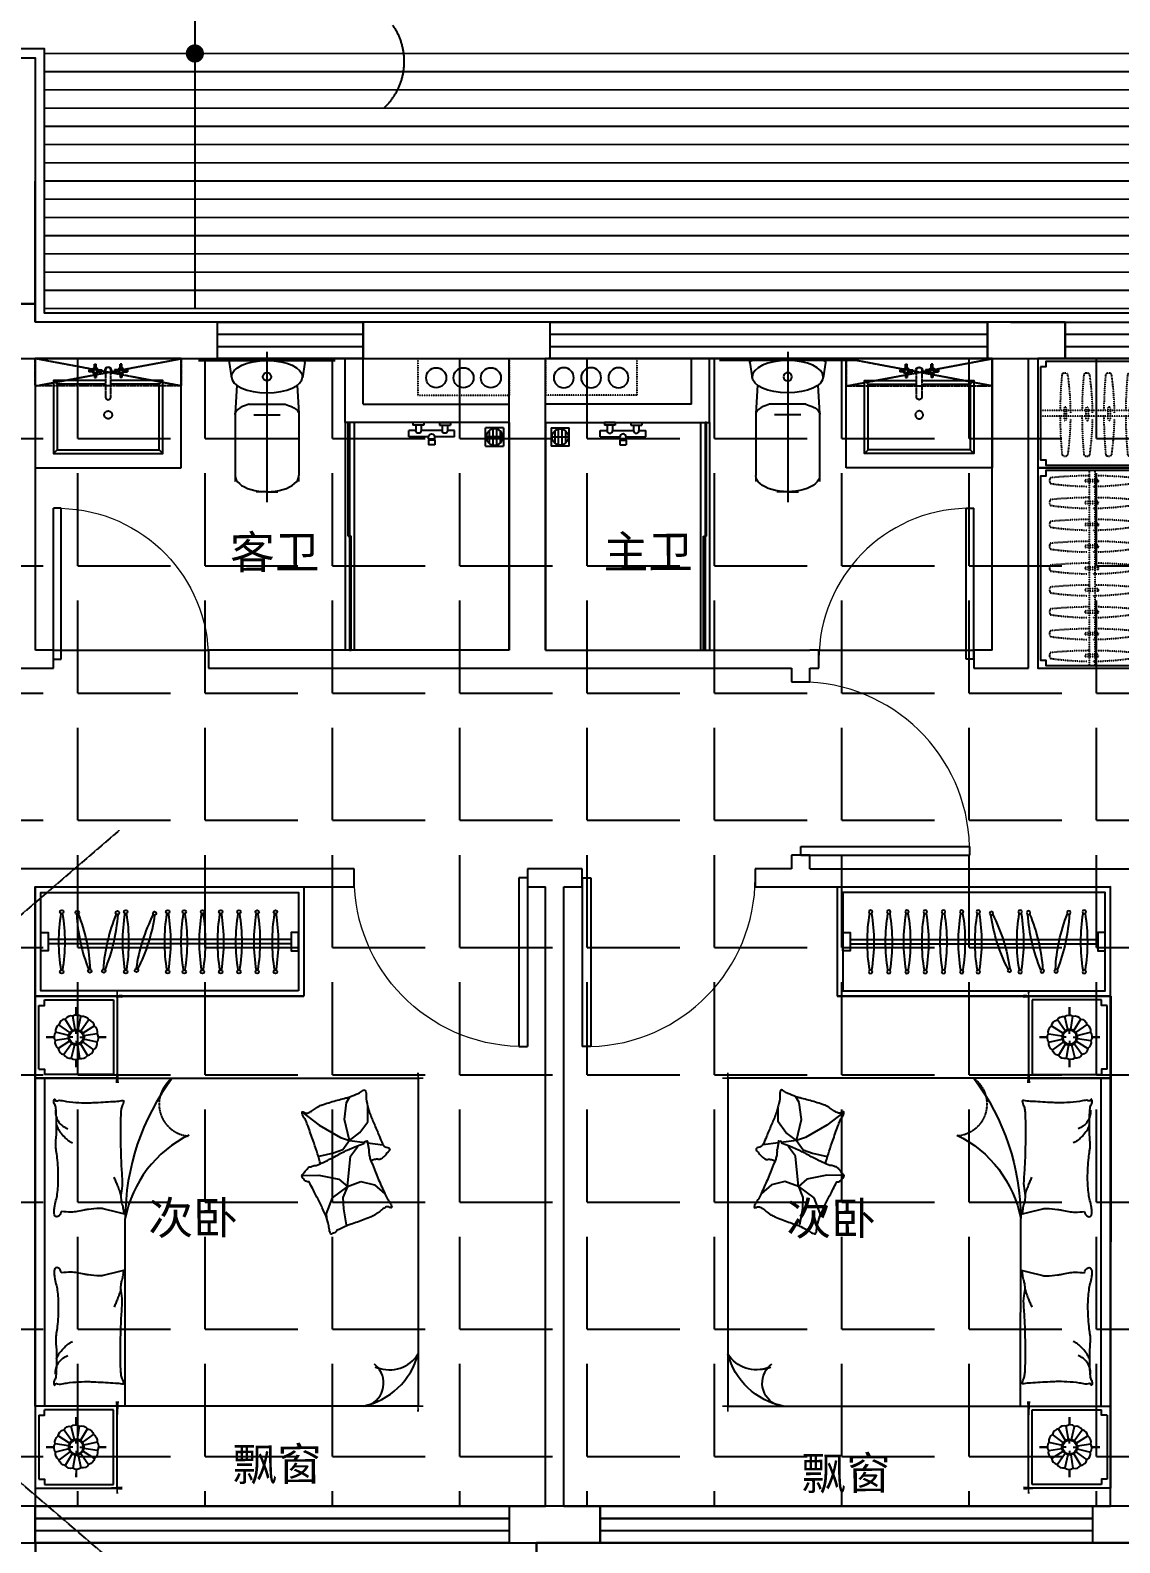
# Model space of a CAD drawing. Extents: x -284868 to 304789, y -137694 to 137894.
# Drawn here: x 3217 to 9194, y -114318 to -106016 of the extents above; entities that cross this region are included whole.
import ezdxf
from ezdxf.enums import TextEntityAlignment as Align

# ---------------------------------------------------------------- set-up
doc = ezdxf.new("R2010")
doc.units = 0
for name, pattern in [('AX-COMP-140B（200）$0$1#comfort_plan$0$DASH', [0.35, 0.25, -0.1]), ('AX-COMP-140B（200）$0$DASH', [0.35, 0.25, -0.1]), ('AX-COMP140B-Fur$0$AX-COMP140B-Fur$0$CONTINOUS', [0]), ('AX-COMP140B-Fur$0$AX-COMP140B-Fur$0$XU-140-SF-N1$0$DASH', [0.35, 0.25, -0.1]), ('DASH', [0.35, 0.25, -0.1]), ('DASHDOT', [1, 0.5, -0.25, 0, -0.25]), ('DASHED', [0.75, 0.5, -0.25])]:
    doc.linetypes.add(name, pattern=pattern)
doc.layers.get('0').update_dxf_attribs({"linetype": 'CONTINUOUS'})
for name, color, linetype in [('0-墙', 4, 'CONTINUOUS'), ('0-底图', 251, 'CONTINUOUS'), ('0-窗', 11, 'CONTINUOUS'), ('0-非设计区域', 251, 'CONTINUOUS'), ('C-天花灯具', 3, 'CONTINUOUS'), ('P-完成面', 42, 'CONTINUOUS'), ('P-平面栏杆', 3, 'CONTINUOUS'), ('WIRE-照明', 130, 'CONTINUOUS')]:
    doc.layers.add(name, color=color, linetype=linetype)
doc.styles.add('_TCH_DYN', font='')
doc.styles.get('_TCH_DYN').set_extended_font_data('SimSun')

# ---------------------------------------------------------------- blocks, each defined once
blk = doc.blocks.new('200adfdfnnn')
at = {"linetype": 'DASH', "extrusion": (-0.001158, -1.56942e-09, 0.999999)}
for p, q in [((463282, -537377), (466227, -534843)), ((461013, -535582), (461286, -535582)), ((461046, -536111), (461046, -535549)), ((463926, -535582), (464826, -535582)), ((464793, -535549), (464793, -539235)), ((461992, -536987), (461992, -536078)), ((461992, -538674), (461992, -537031)), ((463282, -537377), (466227, -539903)), ((461046, -539235), (461046, -538641)), ((461286, -539202), (461013, -539202)), ((462377, -539202), (461708, -539202)), ((464826, -539202), (464137, -539202))]:
    blk.add_line(p, q, dxfattribs=at)
at = {"extrusion": (-0.001158, -1.56942e-09, 0.999999)}
for p, q in [((463237, -535618), (462980, -535362)), ((463004, -535338), (463260, -535595)), ((463260, -535595), (463004, -535338)), ((463004, -535338), (463260, -535595)), ((463022, -535404), (463022, -535404)), ((461497, -535539), (461497, -535976)), ((463247, -535582), (463456, -535582)), ((463260, -535595), (463260, -535595)), ((463260, -535595), (463263, -535599)), ((463263, -535614), (463260, -535618)), ((463263, -535599), (463265, -535604)), ((463265, -535609), (463263, -535614)), ((463265, -535604), (463265, -535609)), ((463195, -535677), (463157, -535723)), ((463209, -535662), (463195, -535677)), ((463195, -535677), (463195, -535677)), ((463225, -535647), (463209, -535662)), ((463241, -535633), (463225, -535647)), ((463258, -535620), (463241, -535633)), ((463260, -535618), (463258, -535620)), ((463258, -535620), (463258, -535620)), ((461722, -535758), (461272, -535758)), ((462543, -535799), (462799, -536056)), ((463078, -535813), (463037, -535856)), ((463118, -535768), (463078, -535813)), ((463157, -535723), (463118, -535768)), ((462776, -536079), (462519, -535823)), ((462519, -535823), (462776, -536079)), ((462776, -536079), (462519, -535823)), ((462993, -535897), (462949, -535937)), ((463037, -535856), (462993, -535897)), ((463037, -535856), (463037, -535856)), ((462843, -536028), (462828, -536043)), ((462858, -536014), (462843, -536028)), ((462904, -535976), (462858, -536014)), ((462858, -536014), (462858, -536014)), ((462949, -535937), (462904, -535976)), ((462025, -536111), (460969, -536111)), ((461002, -536078), (461002, -538674)), ((461772, -536309), (461772, -536111)), ((462777, -536081), (462776, -536079)), ((462782, -536083), (462777, -536081)), ((462787, -536084), (462782, -536083)), ((462792, -536083), (462787, -536084)), ((462797, -536081), (462792, -536083)), ((462801, -536077), (462797, -536081)), ((462802, -536076), (462801, -536077)), ((462801, -536077), (462801, -536077)), ((462815, -536059), (462802, -536076)), ((462828, -536043), (462815, -536059)), ((461275, -536276), (461167, -536276)), ((461167, -536276), (461167, -536392)), ((461222, -536318), (461222, -536298)), ((461522, -536276), (461805, -536276)), ((461167, -536688), (461167, -536483)), ((461222, -536614), (461222, -536539)), ((461167, -538269), (461167, -536780)), ((461222, -536987), (461222, -536835)), ((461189, -537009), (461200, -537009)), ((461200, -537009), (461189, -537009)), ((461189, -537009), (461200, -537009)), ((461200, -537009), (461189, -537009)), ((461222, -536987), (461222, -537031)), ((461222, -538214), (461222, -537031)), ((461992, -536987), (461992, -537031)), ((461189, -537743), (461200, -537743)), ((461200, -537743), (461189, -537743)), ((461189, -537743), (461200, -537743)), ((461200, -537743), (461189, -537743)), ((461222, -537721), (461222, -537765)), ((461992, -537721), (461992, -537765)), ((461167, -538476), (461167, -538360)), ((461275, -538476), (461167, -538476)), ((461222, -538454), (461222, -538434)), ((461805, -538476), (461522, -538476)), ((461772, -538641), (461772, -538443)), ((460969, -538641), (462025, -538641)), ((461497, -539245), (461497, -538808)), ((462380, -539404), (462380, -538876)), ((462382, -539410), (462382, -538870)), ((462384, -539415), (462384, -538865)), ((462388, -539420), (462388, -538860)), ((462394, -539428), (462394, -538852)), ((462437, -539443), (462437, -538838)), ((462443, -539443), (462443, -538838)), ((462447, -539443), (462447, -538838)), ((462449, -539443), (462449, -538838)), ((462451, -539443), (462451, -538838)), ((462454, -539443), (462454, -538838)), ((464060, -539443), (464060, -538838)), ((464063, -539443), (464063, -538838)), ((464065, -539443), (464065, -538838)), ((464067, -539443), (464067, -538838)), ((464071, -539443), (464071, -538838)), ((464077, -539443), (464077, -538838)), ((464120, -539428), (464120, -538852)), ((464126, -539420), (464126, -538860)), ((464130, -539415), (464130, -538865)), ((464132, -539410), (464132, -538870)), ((464134, -539404), (464134, -538876)), ((461722, -539026), (461272, -539026))]:
    blk.add_line(p, q, dxfattribs=at)
at = {"linetype": 'DASH', "extrusion": (-0.001158, -1.56942e-09, 0.999999), "elevation": -1768}
blk.add_lwpolyline([(461712, -535582), (462437, -535582)], dxfattribs=at)
at = {"extrusion": (-0.001158, -1.56942e-09, 0.999999), "elevation": -1768}
blk.add_lwpolyline([(463251, -535582), (463427, -535582)], dxfattribs=at)
for points in [[(461390, -536146, 0.14773), (461296, -536307, 0.213343), (461157, -536449, 0.178662)], [(461529, -536304, 0.356772), (461390, -536146, 0.249542), (461276, -536289, -9.61688)], [(461288, -536285, 0.306663), (461157, -536449, 0.30633), (461277, -536556, -0.872847)], [(461526, -536276, -0.165541), (461598, -536310, -0.200231), (461510, -536528, -0.200231)], [(461390, -536442, 0.14773), (461296, -536603, 0.213343), (461157, -536745, 0.178662)], [(461529, -536600, 0.356772), (461390, -536442, 0.249542), (461276, -536585, -9.61688)], [(461226, -536614), (461226, -536539, 0.414214)], [(461261, -536592, -0.071865), (461240, -536546)], [(461288, -536581, 0.306663), (461157, -536745, 0.30633), (461277, -536852, -0.872847)], [(461526, -536572, -0.165541), (461598, -536606, -0.425989), (461283, -536915, -0.121523), (461240, -536842, 7.115464)], [(461226, -536954, 0.414214), (461281, -537009)], [(461226, -537064, -0.414214), (461281, -537009), (461974, -537009, -0.414214)], [(461226, -537064, -0.414214), (461281, -537009)], [(461226, -537688, 0.414214), (461281, -537743)], [(461226, -537798, -0.414214), (461281, -537743), (461974, -537743, -0.414214)], [(461226, -537798, -0.414214), (461281, -537743)], [(461288, -538468, -0.306663), (461157, -538304, -0.30633), (461277, -538196, 0.872847)], [(461526, -538476, 0.165541), (461598, -538442, 0.425989), (461283, -538133, 0.121523), (461240, -538207, -7.115464)], [(461390, -538606, -0.14773), (461296, -538445, -0.213343), (461157, -538304, -0.178662)], [(461529, -538448, -0.356772), (461390, -538606, -0.249542), (461276, -538463, 9.61688)]]:
    blk.add_lwpolyline(points, format="xyb", dxfattribs=at)
for points in [[(462601, -538036), (462601, -536716), (463921, -536716), (463921, -538036)], [(463179, -537623), (463179, -537129), (463447, -537129), (463447, -537623)], [(463179, -537623), (463179, -537129), (463447, -537129), (463447, -537623)], [(463212, -537590), (463212, -537162), (463414, -537162), (463414, -537590)], [(463212, -537590), (463212, -537162), (463414, -537162), (463414, -537590)]]:
    blk.add_lwpolyline(points, close=True, dxfattribs=at)
at = {"linetype": 'DASH', "extrusion": (-0.001158, -1.56942e-09, 0.999999), "elevation": -1768}
blk.add_lwpolyline([(462623, -538014), (462623, -536738), (463899, -536738), (463899, -538014)], close=True, dxfattribs=at)
at = {"extrusion": (-0.001158, -1.56942e-09, 0.999999), "elevation": -1768}
blk.add_lwpolyline([(464086, -539443), (462436, -539443, -0.414214), (462381, -539388), (462381, -538893, -0.414214), (462436, -538838), (464086, -538838, -0.414214), (464141, -538893), (464141, -539388, -0.414214)], format="xyb", close=True, dxfattribs=at)
for centre, radius in [((463691, -535641), 242), ((461497, -535758), 275), ((463691, -535641), 220), ((461497, -539026), 275)]:
    blk.add_circle(centre, radius)
for centre, start, end in [((461189, -536298), 90.0001, 180.0001), ((461200, -536298), 0.0001, 90.0001), ((461189, -536987), 180.0001, 270.0001), ((461189, -536987), 180.0001, 270.0001), ((461189, -537031), 90.0001, 180.0001), ((461189, -537031), 90.0001, 180.0001), ((461200, -536987), 270.0001, 0.0001), ((461200, -536987), 270.0001, 0.0001), ((461200, -537031), 0.0001, 90.0001), ((461200, -537031), 0.0001, 90.0001), ((461970, -536987), 270.0001, 0.0001), ((461970, -536987), 270.0001, 0.0001), ((461970, -537031), 0.0001, 90.0001), ((461970, -537031), 0.0001, 90.0001), ((461189, -537721), 180.0001, 270.0001), ((461189, -537721), 180.0001, 270.0001), ((461189, -537765), 90.0001, 180.0001), ((461189, -537765), 90.0001, 180.0001), ((461200, -537721), 270.0001, 0.0001), ((461200, -537721), 270.0001, 0.0001), ((461200, -537765), 0.0001, 90.0001), ((461200, -537765), 0.0001, 90.0001), ((461970, -537721), 270.0001, 0.0001), ((461970, -537721), 270.0001, 0.0001), ((461970, -537765), 0.0001, 90.0001), ((461970, -537765), 0.0001, 90.0001), ((461189, -538454), 180.0001, 270.0001), ((461200, -538454), 270.0001, 0.0001)]:
    blk.add_arc(centre, 22, start, end)
at = {"extrusion": (0, 0, -1)}
for centre, major_axis, ratio, start_param, end_param in [((462776, -535595), (228, -256), 1, 1.572273, 4.595346), ((462776, -535595), (209, -229), 1, 1.592719, 4.602676), ((463248, -535606), (11.7, 11.7), 1, -0.000001, 3.141592), ((463248, -535606), (11.7, 11.7), 1, -0.000001, 1.729399), ((461275, -534135), (1653, -1825), 1, -0.158275, -0.061435), ((461275, -534135), (1650, -1828), 1, -0.159595, -0.062755), ((463491, -535941), (280, 280), 1, 4.654545, 4.870992), ((463491, -535941), (280, 280), 1, 4.654545, 4.86604), ((461316, -534094), (1663, -1816), 1, -0.03215, 0.064691), ((461316, -534094), (1659, -1820), 1, -0.034305, 0.062535), ((463122, -536310), (280, 280), 1, 4.558736, 4.770231), ((463122, -536310), (280, 280), 1, 4.558736, 4.770231), ((462787, -536068), (11.7, 11.7), 1, -0.000001, 3.141592), ((462787, -536068), (11.7, 11.7), 1, 1.412192, 3.141592), ((461497, -539026), (0, -169), 0.999999, 3.142342, 9.425527), ((461497, -539026), (0.1, -90.2), 0.999999, 3.142672495018807, 9.425857802198392)]:
    blk.add_ellipse(centre, major_axis=major_axis, ratio=ratio, start_param=start_param, end_param=end_param, dxfattribs=at)
for major_axis, start_param, end_param in [((0, 169), 1.56910732009344, 7.852292627273027), ((0, 90.2), 1.569437306305015, 7.852622613484601)]:
    blk.add_ellipse((461497, -535758), major_axis=major_axis, ratio=0.999999, start_param=start_param, end_param=end_param)
blk = doc.blocks.new('20000110023AX-COMP-140B（200）$0$111110111022110811071652CDX卫生间立管047060')
at = {"linetype": 'AX-COMP-140B（200）$0$1#comfort_plan$0$DASH', "ltscale": 0.2}
for p, q in [((-250, 105), (250, 105)), ((-250, 105), (-250, -95)), ((250, 105), (250, -95)), ((-250, -95), (250, -95))]:
    blk.add_line(p, q, dxfattribs=at)
for centre in [(-150, 0), (0, 0), (150, 0)]:
    blk.add_circle(centre, 55)
blk = doc.blocks.new('*U399')
for p, q in [((600, 80), (600, 330)), ((700, -20), (700, 330)), ((600, 80), (-200, 80)), ((-200, -20), (700, -20))]:
    blk.add_line(p, q)
at = {"extrusion": (0, 0, -1), "zscale": -1}
blk.add_blockref('20000110023AX-COMP-140B（200）$0$111110111022110811071652CDX卫生间立管047060', (-50, 225), dxfattribs=at)
blk = doc.blocks.new('20000110023AX-COMP140B-Fur$0$AX-COMP140B-Fur$0$111110111022110811071652A$C643C1FD2053066')
for points in [[(28, 342.7, -0.263368), (0.1, 361.5, -0.494818), (9.2, 380.2, -0.049225), (26.9, 382, -0.036831), (50.5, 380.2, -0.031893), (88.5, 372.1, 0.035782), (122.4, 365.1, 0.032941), (212.1, 359.2, 0.026564), (323.3, 365.1, 0.017905), (360.8, 370.4, -0.033397), (381, 372.7, -0.03204), (418.1, 372, 0.018442), (482.4, 368.9, 0.010837), (547.2, 369.7, 0.014624), (595.1, 372.7, 0.111249), (617.7, 380, -0.153708), (634.6, 384, -0.076444), (642, 382.2, -0.215512), (643.9, 380.2, -0.585858), (641.3, 377.2, 0.363489), (636.4, 374.6, 0.191716), (636.4, 363, -0.129675), (638.3, 346.4, -0.01735), (635.3, 329.6, 0.019326), (632.7, 314.5, 0.018818), (626.1, 246.1, 0.021828), (625.2, 186.9, 0.006204), (626.5, 153.1, 0.001963), (632.7, 46.2, 0.028341), (636.9, 10, -0.117014), (636.4, 1.1, -0.36606), (635, 0.2, -0.03973), (621.4, 3, -0.048309), (607.7, 8.5, 0.062981), (597, 12.4, 0.04058), (573.6, 15.8, 0.014345), (506.9, 18, 0.005484), (381.4, 17.3, 0.007153), (285.3, 14.3, 0.008762), (242.7, 11.6, -0.008153), (197, 8.6, -0.06251), (139.9, 13, 0.078669), (94.3, 15.1, 0.047825), (71.9, 10.4, -0.034494), (41.1, 3, -0.023571), (15.8, 0, -0.510228), (14.9, 1.1), (22.4, 31.2), (43, 113.7, 0.073041), (45, 133.3, 0.023305), (39.3, 194.4, 0.018299), (35.2, 217.3, -0.01097), (27.9, 255.3, -0.042281), (24.9, 289.6, -0.027201), (27.9, 343)], [(501.9, 368.9, 0.027842), (478.1, 358.3, 0.048685), (465.5, 350.2, 0.023666), (437.6, 325.8, 0.031223), (418.6, 305.1, 0.046801), (413.5, 297.5, 0.023191), (405.5, 280.7)], [(583.8, 374.6, 0.088153), (549.3, 371, 0.088153), (518.1, 355.8, 0.077547), (496.5, 334.2, 0.077547), (482.4, 307)], [(118.4, 15.8, 0.009729), (145.7, 24.8, 0.009729), (172.6, 34.9, 0.007971), (194.3, 44, 0.007971), (215.8, 53.7)]]:
    blk.add_lwpolyline(points, format="xyb")
blk = doc.blocks.new('20000110023AX-COMP140B-Fur$0$AX-COMP140B-Fur$0$111110111022110811071652A$C5A527934052065')
for p, q in [((122.8, 492.3), (194, 398.8)), ((469.1, 493.2), (467.3, 399.6)), ((194, 398.8), (261.6, 281.4)), ((347, 320.5), (364.8, 400.5)), ((467.3, 399.6), (490.5, 289.8)), ((592.7, 326.9), (677.8, 361)), ((677.8, 361), (699.5, 357.9)), ((162, 260.1), (69.5, 247.7)), ((277.7, 231.7), (162, 260.1)), ((261.6, 281.4), (277.7, 231.7)), ((277.7, 231.7), (329.2, 269)), ((329.2, 269), (347, 320.5)), ((490.5, 289.8), (530.8, 243.4)), ((530.8, 243.4), (592.7, 326.9)), ((530.8, 243.4), (591.1, 268.1)), ((591.1, 268.1), (653.1, 265)), ((653.1, 265), (741.3, 249.6)), ((741.3, 249.6), (744.3, 243.8)), ((69.5, 247.7), (37.1, 229.6)), ((233.2, 174.8), (174.5, 132.1)), ((277.7, 231.7), (233.2, 174.8)), ((277.7, 231.7), (288.3, 147)), ((318.7, 193.9), (307.8, 186.1)), ((363.6, 226.4), (318.7, 193.9)), ((530.8, 243.4), (363.6, 226.4)), ((530.8, 243.4), (502.9, 169.1)), ((502.9, 169.1), (521.5, 94.8)), ((174.5, 132.1), (90.9, 132.1)), ((289.9, 133.7), (300.6, 48.6)), ((521.5, 94.8), (569.7, 38.5))]:
    blk.add_line(p, q)
blk.add_lwpolyline([(405, 391.5, -0.025626), (394.6, 394, -0.0108), (278.2, 431.5, -0.00456), (199.4, 459.6, -0.01125), (167.9, 471.9, -0.069394), (150.9, 482, 0.079756), (136, 490.4, 0.106399), (122.8, 492.3, 0.328642), (119.2, 489.3, 0.299547), (121.3, 483.4, -0.189917), (126.3, 475.5, -0.033518), (127.3, 466.2, -0.075627), (126.9, 462.1, -0.053489), (124.2, 455.1, -0.017838), (113.3, 435.3, -0.038394), (97.8, 413.4, 0.059529), (88.5, 398.9, 0.035943), (79, 375.3, 0.011245), (55.9, 297.6, 0.006203), (46.6, 262, -0.010783), (41.1, 241.6, -0.019485), (37.1, 229.6, -0.005062), (19.4, 184.4, -0.101392), (4.4, 161.7, 0.223768), (0, 149.6, 0.25558), (2.8, 145.5, 0.081563), (16.9, 140.9, 0.071805), (32.3, 140.8, -0.069985), (48.1, 140.7, -0.03546), (101.7, 129, -0.029432), (163.8, 106.8, -0.001554), (193.8, 93.8, 0.00152), (224.5, 80.6, 0.004735), (256.2, 67.5, -0.00382), (295.6, 51.2, -0.296001), (315.3, 22.1, 0.649774), (334.6, 14, 0.02319), (338.7, 18.2, -0.0288), (342, 21.5, -0.005727), (347.9, 26.7, 0.004358), (355.7, 33.5, 0.027528), (371, 48.7, 0.046214), (378.7, 59, 0.194121), (381.2, 74, -0.133719), (382.3, 95.6, -0.005779), (389, 115.4, -0.008882)], format="xyb")
blk.add_lwpolyline([(770.3, 299.1, 0.101392), (787, 320.6, -0.223768), (792.3, 332.3, -0.25558), (789.8, 336.7, -0.081563), (776.1, 342.3, -0.071805), (760.8, 343.6, 0.069985), (745, 344.9, 0.03546), (692.5, 360.6, 0.029432), (632.3, 387.6, 0.001554), (603.3, 402.8, -0.00152), (573.8, 418.3, -0.004735), (543.1, 433.8, 0.00382), (505.1, 453.1, 0.296001), (487.7, 483.6, 0.265444), (469.1, 493.2, -0.02319), (464.7, 489.3, 0.0288), (461.2, 486.3, 0.005727), (454.9, 481.5, -0.004358), (446.6, 475.3, -0.027528), (430.1, 461.4, -0.046214), (421.7, 451.7, -0.194121), (418, 436.9, 0.133719), (415.3, 415.4, 0.011505), (398.6, 377.3, 0.008882), (374.9, 328.9, 0.012426), (341.4, 267.4, -0.033612), (330, 244.1), (309.3, 193.4), (293.3, 154.3, 0.224341), (280.3, 142.3, -0.722772), (280.1, 134.4, -0.103513), (283.5, 133.9, 0.053465), (290, 133.7, 0.030109), (310.7, 129.5, -0.031436), (330.6, 125.5, -0.05324), (344.2, 125.2, 0.05518), (357.4, 124.8, 0.056271), (380.1, 118.8, 0.0108), (493.3, 72.6, 0.00456), (569.7, 38.5, 0.01125), (600.2, 23.8, 0.069394), (616.3, 12.5, -0.079756), (630.6, 2.9, -0.106399), (643.6, 0, -0.328642), (647.5, 2.8, -0.299547), (645.8, 8.8, 0.189917), (641.5, 17.1, 0.033518), (641.1, 26.4, 0.075627), (641.8, 30.4, 0.053489), (645, 37.3, 0.017838), (657.4, 56.2, 0.038394), (674.5, 76.8, -0.059529), (685, 90.5, -0.035943), (696.3, 113.3, -0.011245), (725.3, 189, -0.006203), (737.2, 223.8, 0.010783), (744.3, 243.8, 0.019485), (749.2, 255.4, 0.005062)], format="xyb", close=True)
blk = doc.blocks.new('20000110023AX-COMP140B-Fur$0$AX-COMP140B-Fur$0$111110111022110811071652cdx床头灯2.0055068')
for p, q in [((-22.4, 36.6), (-61.2, 100)), ((-6.7, 42.3), (-18.3, 115.8)), ((0, 122), (0, 164.8)), ((10, 41.7), (27.5, 114)), ((25.2, 34.7), (69, 94.8)), ((-122, 0), (-164.8, 0)), ((-41.7, 10), (-114, 27.5)), ((-34.7, 25.2), (-94.8, 69)), ((-19.5, 0), (-38.2, 0)), ((0, 19.5), (0, 38.2)), ((19.5, 0), (38.2, 0)), ((36.6, 22.4), (100, 61.2)), ((42.3, 6.7), (115.8, 18.3)), ((122, 0), (164.8, 0)), ((-42.3, -6.7), (-115.8, -18.3)), ((-36.6, -22.4), (-100, -61.2)), ((-25.2, -34.7), (-69, -94.8)), ((-27.3, -114.1), (-10, -41.7)), ((0, -19.5), (0, -38.2)), ((18.7, -113.9), (7, -42.3)), ((62.6, -99.2), (22.9, -36.2)), ((34.7, -25.2), (96, -67.3)), ((41.7, -10), (114.4, -25.8)), ((0, -122), (0, -164.8))]:
    blk.add_line(p, q)
for points in [[(0, 164.8), (0, 122)], [(-164.8, 0), (-122, 0)], [(164.8, 0), (122.1, -1.7)], [(0, -164.8), (0, -122)]]:
    blk.add_lwpolyline(points)
for radius in [42.9, 38.2]:
    blk.add_circle((0, 0), radius)
for centre, start, end in [((-55.7, 60.3), 97.98094, 167.5445), ((-28.3, 77.1), 75.48094, 145.0445), ((3.3, 82), 52.98094, 122.5445), ((34.5, 74.5), 30.48094, 100.0445), ((60.3, 55.7), 7.98094, 77.5445), ((-82, 3.3), 142.98094, 212.5445), ((-74.5, 34.5), 120.48094, 190.0445), ((77.1, 28.3), 345.48094, 55.0445), ((82, -3.3), 322.98094, 32.5445), ((-77.1, -28.3), 165.48094, 235.0445), ((-60.3, -55.7), 187.98094, 257.5445), ((55.7, -60.3), 277.98094, 347.5445), ((74.5, -34.5), 300.48094, 10.0445), ((-34.5, -74.5), 210.48094, 280.0445), ((-3.3, -82), 232.98094, 302.5445), ((28.3, -77.1), 255.48094, 325.0445)]:
    blk.add_arc(centre, 40.1, start, end)
blk = doc.blocks.new('*U400')
for p, q in [((-900, 0), (-1350, 0)), ((-1350, 0), (-1350, -450)), ((1350, 0), (-1350, 0)), ((-900, 0), (900, 0)), ((-900, -2100), (-900, 0)), ((-900, -450), (-900, 0)), ((-1330, -50), (-1330, -430)), ((-920, -430), (-920, -50)), ((-900, -52.4), (900, -52.4)), ((900, 0), (900, -2100)), ((900, -450), (900, 0)), ((900, 0), (1350, 0)), ((920, -430), (920, -50)), ((1330, -50), (1330, -430)), ((1350, 0), (1350, -450)), ((-1350, -450), (-900, -450)), ((-1330, -430), (-920, -430)), ((1350, -450), (900, -450)), ((1330, -430), (920, -430)), ((900, -2100), (-900, -2100))]:
    blk.add_line(p, q)
at = {"linetype": 'AX-COMP140B-Fur$0$AX-COMP140B-Fur$0$CONTINOUS', "ltscale": 2.5}
blk.add_line((-900, -494.1), (129.6, -493.7), dxfattribs=at)
for points in [[(-1300, -20), (-1300, -50), (-1330, -50)], [(-950, -20), (-1300, -20)], [(-950, -20), (-950, -50), (-920, -50)], [(950, -20), (950, -50), (920, -50)], [(950, -20), (1300, -20)], [(1300, -20), (1300, -50), (1330, -50)]]:
    blk.add_lwpolyline(points)
for points in [[(-1350, -332.6, 0, 18, 0), (-1350, -478.5, 10, 10, 0)], [(1350, -332.6, 0, 18, 0), (1350, -478.5, 10, 10, 0)], [(-900, -349.7, 0, 10, 0), (-900, -477.7, 10, 10, 0)], [(900, -349.7, 0, 10, 0), (900, -477.7, 10, 10, 0)], [(-1380.6, -450, 10, 0, 0), (-1202.9, -450, 10, 10, 0)], [(-873.3, -450, 18, 0, 0), (-1032.5, -450, 10, 10, 0)], [(873.3, -450, 18, 0, 0), (1032.5, -450, 10, 10, 0)], [(1380.6, -450, 10, 0, 0), (1202.9, -450, 10, 10, 0)], [(-668.5, -1859, 10, 0, -0.374242), (-834.4, -1895.4, 10, 10, 2.21586)], [(-686.1, -1863.7, 10, 0, 0.177019), (-693.3, -1995.7, 10, 10, -2.21586)], [(-900, -1958.5, 0, 10, 0), (-900, -2130, 10, 10, 0)], [(900, -2005.4, 0, 10, 0), (900, -2130, 10, 10, 0)], [(-775.4, -2100, 0, 10, 0), (-930, -2100, 10, 10, 0)], [(658.3, -2100, 0, 10, 0), (930, -2100, 10, 10, 0)]]:
    blk.add_lwpolyline(points, format="xyseb")
for centre, radius, start, end in [((128.9, -1775.7), 1282, 53.02297, 89.96514), ((10.6, -1124.5), 642, 25.92108, 79.31539), ((-515.9, -1720.7), 391.6, 191.30173, 255.64344), ((-773.9, -1781.8), 129.7, 193.56133, 311.45499), ((-519.2, -1944.9), 181.3, 157.79381, 238.81667)]:
    blk.add_arc(centre, radius, start, end, dxfattribs=at)
at = {"linetype": 'AX-COMP140B-Fur$0$AX-COMP140B-Fur$0$XU-140-SF-N1$0$DASH', "ltscale": 2.5}
blk.add_arc((757.9, -855.2), 175.9, 36.12132, 174.81159, dxfattribs=at)
at = {"xscale": -1}
for name, p in [('20000110023AX-COMP140B-Fur$0$AX-COMP140B-Fur$0$111110111022110811071652cdx床头灯2.0055068', (-1125, -225)), ('20000110023AX-COMP140B-Fur$0$AX-COMP140B-Fur$0$111110111022110811071652A$C643C1FD2053066', (-140.3, -485.7)), ('20000110023AX-COMP140B-Fur$0$AX-COMP140B-Fur$0$111110111022110811071652A$C5A527934052065', (835.6, -1956.2))]:
    blk.add_blockref(name, p, dxfattribs=at)
for name, p in [('20000110023AX-COMP140B-Fur$0$AX-COMP140B-Fur$0$111110111022110811071652cdx床头灯2.0055068', (1125, -225)), ('20000110023AX-COMP140B-Fur$0$AX-COMP140B-Fur$0$111110111022110811071652A$C643C1FD2053066', (140.3, -485.7))]:
    blk.add_blockref(name, p)
blk = doc.blocks.new('*U373')
for p, q in [((0, 600), (-1500, 600)), ((-1430, 312), (-70, 312)), ((-1430, 288), (-70, 288))]:
    blk.add_line(p, q)
for points in [[(-1500, 600), (0, 600), (0, 0), (-1500, 0)], [(-1470, 570), (-30, 570), (-30, 30), (-1470, 30)], [(-1470, 250), (-1430, 250), (-1430, 350), (-1470, 350)], [(-30, 250), (-70, 250), (-70, 350), (-30, 350)]]:
    blk.add_lwpolyline(points, close=True)
for centre in [(-1317.4, 465.5), (-1217.4, 465.5), (-1117.4, 465.5), (-1017.4, 465.5), (-917.4, 465.5), (-817.4, 465.5), (-726.7, 465.5), (-556, 457.7), (-496.6, 465.5), (-375.5, 461.2), (-299.1, 461.6), (-145.1, 465.5), (-1317.4, 137), (-1217.4, 137), (-1117.4, 137), (-1017.4, 137), (-917.4, 137), (-817.4, 137), (-726.7, 137), (-654.8, 144.5), (-496.6, 137), (-450.7, 141.5), (-229.9, 140.5), (-145.1, 137)]:
    blk.add_circle(centre, 10)
for centre, start, end in [((-385.8, 300.9), 170.53281, 189.42009), ((-2247.9, 301.6), 350.53281, 9.42009), ((-285.8, 300.9), 170.53281, 189.42009), ((-2147.9, 301.6), 350.53281, 9.42009), ((-185.8, 300.9), 170.53281, 189.42009), ((-2047.9, 301.6), 350.53281, 9.42009), ((-85.8, 300.9), 170.53281, 189.42009), ((-1947.9, 301.6), 350.53281, 9.42009), ((14.2, 300.9), 170.53281, 189.42009), ((-1847.9, 301.6), 350.53281, 9.42009), ((114.2, 300.9), 170.53281, 189.42009), ((-1747.9, 301.6), 350.53281, 9.42009), ((204.9, 300.9), 170.53281, 189.42009), ((-1657.3, 301.6), 350.53281, 9.42009), ((282.9, 20.4), 153.02219, 171.90947), ((-1492.8, 581.4), 333.02219, 351.90947), ((435, 300.9), 170.53281, 189.42009), ((-1427.1, 301.6), 350.53281, 9.42009), ((492.9, 88.8), 157.35094, 176.23822), ((-1320, 514.2), 337.35094, 356.23822), ((645.1, 497.5), 182.74629, 201.63358), ((-1175, 104.3), 2.74629, 21.63358), ((785.5, 301.6), 170.57991, 189.46719), ((-1076.7, 300.9), 350.57991, 9.46719)]:
    blk.add_arc(centre, 948.9, start, end)
blk = doc.blocks.new('*U401')
for p, q in [((-350, -920), (-350, 330)), ((-300, 330), (-350, 330)), ((-325, -295), (-325, 330)), ((-325, 330), (-317, 330)), ((-317, 330), (-317, -295)), ((-300, -920), (-300, 330)), ((550, 330), (-300, 330)), ((550, -920), (550, 330)), ((-333, -295), (-333, -920)), ((-333, -295), (-325, -295)), ((-325, -920), (-325, -295)), ((-317, -295), (-325, -295)), ((142.5, -797.5), (107.5, -797.5)), ((107.5, -822.5), (107.5, -797.5)), ((142.5, -822.5), (107.5, -822.5)), ((107.5, -827.5), (107.5, -840)), ((142.5, -827.5), (107.5, -827.5)), ((109.5, -827.5), (109.5, -822.5)), ((140.5, -827.5), (140.5, -822.5)), ((142.5, -822.5), (142.5, -797.5)), ((142.5, -827.5), (142.5, -840)), ((420, -790), (420, -890)), ((420, -790), (520, -790)), ((440, -873.5), (440, -806.5)), ((460, -883.9), (460, -796.1)), ((480, -883.9), (480, -796.1)), ((500, -873.5), (500, -806.5)), ((520, -890), (520, -790)), ((0, -840), (0, -875)), ((107.5, -840), (0, -840)), ((37.5, -875), (0, -875)), ((22.5, -920), (22.5, -905)), ((82.5, -905), (22.5, -905)), ((37.5, -905), (37.5, -875)), ((67.5, -905), (67.5, -875)), ((182.5, -875), (67.5, -875)), ((82.5, -920), (82.5, -905)), ((250, -840), (142.5, -840)), ((167.5, -920), (167.5, -905)), ((167.5, -905), (227.5, -905)), ((182.5, -905), (182.5, -875)), ((250, -875), (212.5, -875)), ((212.5, -905), (212.5, -875)), ((227.5, -920), (227.5, -905)), ((250, -840), (250, -875)), ((520, -890), (420, -890)), ((515, -840), (425, -840)), ((-300, -920), (-350, -920)), ((-333, -920), (-325, -920)), ((550, -920), (-300, -920)), ((82.5, -920), (22.5, -920)), ((167.5, -920), (82.5, -920)), ((167.5, -920), (227.5, -920))]:
    blk.add_line(p, q)
blk.add_circle((470, -840), 45)
for centre, radius, start, end in [((52.5, -875), 15, 0, 180), ((125, -840), 17.5, 180, 0), ((197.5, -875), 15, 0, 180)]:
    blk.add_arc(centre, radius, start, end)
blk = doc.blocks.new('*U376')
for p, q in [((0, 600), (-1474.2, 600)), ((-1404.2, 312), (-70, 312)), ((-1404.2, 288), (-70, 288))]:
    blk.add_line(p, q)
for points in [[(-1474.2, 600), (0, 600), (0, 0), (-1474.2, 0)], [(-1444.2, 570), (-30, 570), (-30, 30), (-1444.2, 30)], [(-1444.2, 250), (-1404.2, 250), (-1404.2, 350), (-1444.2, 350)], [(-30, 250), (-70, 250), (-70, 350), (-30, 350)]]:
    blk.add_lwpolyline(points, close=True)
for centre in [(-1317.4, 465.5), (-1217.4, 465.5), (-1117.4, 465.5), (-1017.4, 465.5), (-917.4, 465.5), (-817.4, 465.5), (-726.7, 465.5), (-556, 457.7), (-496.6, 465.5), (-375.5, 461.2), (-299.1, 461.6), (-145.1, 465.5), (-1317.4, 137), (-1217.4, 137), (-1117.4, 137), (-1017.4, 137), (-917.4, 137), (-817.4, 137), (-726.7, 137), (-654.8, 144.5), (-496.6, 137), (-450.7, 141.5), (-229.9, 140.5), (-145.1, 137)]:
    blk.add_circle(centre, 10)
for centre, start, end in [((-385.8, 300.9), 170.53281, 189.42009), ((-2247.9, 301.6), 350.53281, 9.42009), ((-285.8, 300.9), 170.53281, 189.42009), ((-2147.9, 301.6), 350.53281, 9.42009), ((-185.8, 300.9), 170.53281, 189.42009), ((-2047.9, 301.6), 350.53281, 9.42009), ((-85.8, 300.9), 170.53281, 189.42009), ((-1947.9, 301.6), 350.53281, 9.42009), ((14.2, 300.9), 170.53281, 189.42009), ((-1847.9, 301.6), 350.53281, 9.42009), ((114.2, 300.9), 170.53281, 189.42009), ((-1747.9, 301.6), 350.53281, 9.42009), ((204.9, 300.9), 170.53281, 189.42009), ((-1657.3, 301.6), 350.53281, 9.42009), ((282.9, 20.4), 153.02219, 171.90947), ((-1492.8, 581.4), 333.02219, 351.90947), ((435, 300.9), 170.53281, 189.42009), ((-1427.1, 301.6), 350.53281, 9.42009), ((492.9, 88.8), 157.35094, 176.23822), ((-1320, 514.2), 337.35094, 356.23822), ((645.1, 497.5), 182.74629, 201.63358), ((-1175, 104.3), 2.74629, 21.63358), ((785.5, 301.6), 170.57991, 189.46719), ((-1076.7, 300.9), 350.57991, 9.46719)]:
    blk.add_arc(centre, 948.9, start, end)
blk = doc.blocks.new('*U402')
at = {"linetype": 'AX-COMP-140B（200）$0$1#comfort_plan$0$DASH'}
for p, q in [((-249.9, 130), (-249.9, 280)), ((-249.9, 280), (550.1, 280)), ((550.1, 130), (-249.9, 280)), ((-249.9, 130), (550.1, 280)), ((550.1, 280), (550.1, 130)), ((550.1, 130), (-249.9, 130))]:
    blk.add_line(p, q, dxfattribs=at)
for p, q in [((-249.9, 280), (-249.9, -320)), ((550.1, 280), (-249.9, 280)), ((74.6, 218.2), (74.6, 249.5)), ((74.6, 249.5), (84.6, 249.5)), ((84.6, 218.2), (84.6, 249.5)), ((215.4, 218.2), (215.4, 249.5)), ((225.4, 249.5), (215.4, 249.5)), ((225.4, 218.2), (225.4, 249.5)), ((550.1, -320), (550.1, 280)), ((74.6, 218.2), (43.4, 218.2)), ((43.4, 218.2), (43.4, 208.2)), ((74.6, 208.2), (43.4, 208.2)), ((74.6, 208.2), (74.6, 177)), ((74.6, 177), (84.6, 177)), ((84.6, 218.2), (115.9, 218.2)), ((84.6, 208.2), (115.9, 208.2)), ((84.6, 208.2), (84.6, 177)), ((115.9, 218.2), (115.9, 208.2)), ((215.4, 218.2), (184.1, 218.2)), ((184.1, 218.2), (184.1, 208.2)), ((215.4, 208.2), (184.1, 208.2)), ((215.4, 208.2), (215.4, 177)), ((225.4, 177), (215.4, 177)), ((225.4, 218.2), (256.6, 218.2)), ((225.4, 208.2), (256.6, 208.2)), ((225.4, 208.2), (225.4, 177)), ((256.6, 218.2), (256.6, 208.2)), ((-129.9, 140), (-149.9, 160)), ((430.1, 140), (450.1, 160)), ((-129.9, -220), (-149.9, -240)), ((430.1, -220), (450.1, -240)), ((-249.9, -320), (550.1, -320))]:
    blk.add_line(p, q)
at = {"linetype": 'AX-COMP-140B（200）$0$DASH'}
for p, q in [((135.6, 217.6), (135.6, 70.8)), ((164.4, 70.8), (164.4, 217.6))]:
    blk.add_line(p, q, dxfattribs=at)
for points in [[(135.6, 160), (-149.9, 160), (-149.9, -240), (450.1, -240), (450.1, 160), (164.4, 160)], [(135.6, 140), (-129.9, 140), (-129.9, -220), (430.1, -220), (430.1, 140), (164.4, 140)]]:
    blk.add_lwpolyline(points)
blk.add_circle((150, -28.6), 21.4, dxfattribs=at)
for centre, start, end in [((79.6, 213.2), 107.00272, 162.99728), ((79.6, 213.2), 197.00272, 252.99728), ((79.6, 213.2), 17.00272, 72.99728), ((79.6, 213.2), 287.00272, 342.99728), ((220.4, 213.2), 107.00272, 162.99728), ((220.4, 213.2), 197.00272, 252.99728), ((220.4, 213.2), 17.00272, 72.99728), ((220.4, 213.2), 287.00272, 342.99728)]:
    blk.add_arc(centre, 17.1, start, end, dxfattribs=at)
for centre, radius, start, end in [((150, 213.2), 20, 315.95732, 224.04268), ((150, 217.6), 14.4, 0, 180), ((150, 69.2), 14.5, 173.57398, 6.42602)]:
    blk.add_arc(centre, radius, start, end)
blk = doc.blocks.new('*U403')
for p, q in [((-375, 280), (375, 280)), ((-175, -351.2), (-175, -384.6)), ((0, -440), (-59.9, -440)), ((0, -440), (59.9, -440))]:
    blk.add_line(p, q)
at = {"ltscale": 10}
for p, q in [((-208, 268.7), (-194.2, 185.4)), ((-197.6, 280), (197.6, 280)), ((0, 327), (0, -496.5)), ((208, 268.7), (194.2, 185.4)), ((-166, 144.9), (-175, -10.6)), ((166, 144.9), (175, -10.6)), ((-100.2, 39.7), (100.2, 39.7)), ((0, 25.9), (0, -63.5)), ((-175, -12), (-175, -351.2)), ((-71.7, -18.8), (71.7, -18.8)), ((-43.6, -18.8), (43.6, -18.8)), ((175, -12), (175, -351.2))]:
    blk.add_line(p, q, dxfattribs=at)
for points in [[(-175, -384.6, 10, 0, 0), (-175, -296.7, 10, 10, 0)], [(175, -384.6, 10, 0, 0), (175, -296.7, 10, 10, 0)]]:
    blk.add_lwpolyline(points, format="xyseb")
blk.add_circle((0, 191.2), 22.8, dxfattribs=at)
for centre, start, end in [((-197.6, 269.5), 90, 184.88863), ((197.6, 269.5), 355.11137, 90)]:
    blk.add_arc(centre, 10.4, start, end, dxfattribs=at)
at = {"ltscale": 10, "extrusion": (0, 0, -1)}
for centre, major_axis, ratio, start_param, end_param in [((0, 191.2), (194.6, 0), 0.456392, 3.141593, 6.283185), ((0.7, -11.9), (-174.9, 3.2), 0.369842, 2.169272, 3.218057)]:
    blk.add_ellipse(centre, major_axis=major_axis, ratio=ratio, start_param=start_param, end_param=end_param, dxfattribs=at)
at = {"ltscale": 10}
for centre, major_axis, ratio, start_param, end_param in [((0, 191.2), (194.6, 0), 0.456392, 3.141593, 6.283185), ((-0.7, -11.9), (174.9, 3.2), 0.369842, 2.169272, 3.218057), ((0, -351.2), (-175, 0), 0.507463, 0, 3.141593)]:
    blk.add_ellipse(centre, major_axis=major_axis, ratio=ratio, start_param=start_param, end_param=end_param, dxfattribs=at)
blk = doc.blocks.new('200142T2140sdf43dfgergf1217ghh165451564560402NEW2ffdfdfdsfsfe2322fadfadf03093088212A$C35C56D37')
at = {"linetype": 'DASH', "ltscale": 0.2}
for p, q in [((180, 75.9), (243.3, 95.3)), ((183.6, 64.1), (246.9, 83.5))]:
    blk.add_line(p, q, dxfattribs=at)
for centre, radius, start, end in [((664.4, -1374.9), 1553.6, 107.32665, 115.21311), ((664.4, -1374.9), 1553.6, 98.82699, 106.17124), ((-460.3, 2299.3), 2347.3, 287.14687, 292.43233), ((243.5, 88.9), 6.43, 302.10709, 91.93302), ((415.6, 140.3), 22.5, 331.52968, 62.51042), ((22.4, 19.9), 22.5, 151.52968, 242.51042), ((-460.3, 2299.3), 2347.3, 281.60777, 286.38209), ((185.8, 71.2), 7.48, 140.99747, 253.04263)]:
    blk.add_arc(centre, radius, start, end, dxfattribs=at)
blk = doc.blocks.new('*U394')
at = {"color": 8, "linetype": 'DASH', "ltscale": 0.2}
for p, q in [((-15, -1783.8), (-15, -3653.8)), ((15, -1783.8), (15, -3653.8))]:
    blk.add_line(p, q, dxfattribs=at)
blk.add_lwpolyline([(-300, -1768.8), (-300, -3668.8), (300, -3668.8), (300, -1768.8), (-300, -1768.8)])
at = {"color": 8}
blk.add_lwpolyline([(-255, -3653.8), (255, -3653.8), (255, -3623.8), (285, -3623.8), (285, -1813.8), (255, -1813.8), (255, -1783.8), (-255, -1783.8), (-255, -1813.8), (-285, -1813.8), (-285, -3623.8), (-255, -3623.8), (-255, -3653.8)], dxfattribs=at)
at = {"rotation": 343.0620202558109}
for p in [(-225.4, -1852.2), (-225.4, -1972.2), (-225.4, -2092.2), (-225.4, -2212.2), (-225.4, -2332.2), (-225.4, -2452.2), (-225.4, -2572.2), (-225.4, -2692.2), (-225.4, -2812.2), (-225.4, -2932.2), (-225.4, -3052.2), (-225.4, -3172.2), (-225.4, -3292.2), (-225.4, -3412.2), (-225.4, -3532.2)]:
    blk.add_blockref('200142T2140sdf43dfgergf1217ghh165451564560402NEW2ffdfdfdsfsfe2322fadfadf03093088212A$C35C56D37', p, dxfattribs=at)
blk = doc.blocks.new('*U395')
at = {"color": 8, "linetype": 'DASH', "ltscale": 0.2}
for p, q in [((-15, -533.8), (-15, -1603.8)), ((15, -533.8), (15, -1603.8))]:
    blk.add_line(p, q, dxfattribs=at)
blk.add_lwpolyline([(-300, -518.8), (-300, -1618.8), (300, -1618.8), (300, -518.8), (-300, -518.8)])
at = {"color": 8}
blk.add_lwpolyline([(-255, -1603.8), (255, -1603.8), (255, -1573.8), (285, -1573.8), (285, -563.8), (255, -563.8), (255, -533.8), (-255, -533.8), (-255, -563.8), (-285, -563.8), (-285, -1573.8), (-255, -1573.8), (-255, -1603.8)], dxfattribs=at)
at = {"rotation": 343.0620202558109}
for p in [(-225.4, -602.2), (-225.4, -722.2), (-225.4, -842.2), (-225.4, -962.2), (-225.4, -1082.2), (-225.4, -1202.2), (-225.4, -1322.2), (-225.4, -1442.2), (-225.4, -1562.2)]:
    blk.add_blockref('200142T2140sdf43dfgergf1217ghh165451564560402NEW2ffdfdfdsfsfe2322fadfadf03093088212A$C35C56D37', p, dxfattribs=at)
blk = doc.blocks.new('2000011$TCHSYS$WIN2D011')
for p, q in [((-0.5, 0.5), (0.5, 0.5)), ((-0.5, 0.5), (-0.5, -0.5)), ((0.5, 0.5), (0.5, -0.5)), ((0.5, 0.1667), (-0.5, 0.1667)), ((0.5, -0.1667), (-0.5, -0.1667)), ((-0.5, -0.5), (0.5, -0.5))]:
    blk.add_line(p, q)
blk = doc.blocks.new('2$DorLib2D$00000001')
for p, q in [((0.45, 0.975), (0.5, 0.975)), ((0.45, 0), (0.45, 0.975)), ((0.5, 0), (0.5, 0.975)), ((0.5, 0), (0.45, 0))]:
    blk.add_line(p, q)
at = {"lineweight": 13}
blk.add_arc((0.475, 0), 0.975, 91.46928, 180, dxfattribs=at)
blk = doc.blocks.new('DDDDDDDGFDSG')
for p, q in [((430211.4, 14509.3), (427111, 14509.3)), ((430211.4, 13059.4), (430211.4, 14509.3)), ((431210.3, 13059.4), (430211.4, 13059.4)), ((431210.3, 12859.4), (431210.3, 13059.4)), ((432910.3, 13059.4), (432010.3, 13059.4)), ((432010.3, 13059.4), (432010.3, 12859.4)), ((433035.3, 13059.4), (432910.3, 13059.4)), ((433035.3, 12859.4), (433035.3, 13059.4)), ((435560.3, 13059.4), (435435.3, 13059.4)), ((435435.3, 13059.4), (435435.3, 12859.4)), ((435560.3, 13059.4), (435860.3, 13059.4)), ((435860.3, 13059.4), (437610.3, 13059.4)), ((435860.3, 13059.4), (435860.3, 12859.4)), ((435860.3, 12992.8), (437610.3, 12992.8)), ((435860.3, 12926.1), (437610.3, 12926.1)), ((430211.4, 12859.4), (431210.3, 12859.4)), ((430211.4, 11259.4), (430211.4, 12859.4)), ((432010.3, 12859.4), (432810.3, 12859.4)), ((432810.3, 11259.4), (432810.3, 12859.4)), ((433010.3, 11259.4), (433010.3, 12859.4)), ((433010.3, 12859.4), (433035.3, 12859.4)), ((435435.3, 12859.4), (435460.3, 12859.4)), ((435460.3, 11259.4), (435460.3, 12859.4)), ((435660.3, 11159.4), (435660.3, 12859.4)), ((435660.3, 12859.4), (435860.3, 12859.4)), ((435860.3, 12859.4), (437610.3, 12859.4)), ((430310.3, 11259.4), (430211.4, 11259.4)), ((430310.3, 11159.4), (430310.3, 11259.4)), ((430310.3, 11259.4), (431160.3, 11259.4)), ((432810.3, 11259.4), (431160.3, 11259.4)), ((431160.3, 11259.4), (431160.3, 11159.4)), ((433010.3, 11259.4), (434460.3, 11259.4)), ((434510.3, 11259.4), (434460.3, 11259.4)), ((434510.3, 11159.4), (434510.3, 11259.4)), ((434510.3, 11259.4), (435360.3, 11259.4)), ((435460.3, 11259.4), (435360.3, 11259.4)), ((435360.3, 11259.4), (435360.3, 11159.4)), ((430011.4, 11159.4), (430310.3, 11159.4)), ((431160.3, 11159.4), (432910.3, 11159.4)), ((432910.3, 11159.4), (434360.3, 11159.4)), ((434360.3, 11159.4), (434360.3, 11084.4)), ((434460.3, 11084.4), (434460.3, 11159.4)), ((434460.3, 11159.4), (434510.3, 11159.4)), ((435360.3, 11159.4), (435660.3, 11159.4)), ((434360.3, 11084.4), (434460.3, 11084.4)), ((434460.3, 10134.4), (434360.3, 10134.4)), ((434360.3, 10134.4), (434360.3, 10059.4)), ((434460.3, 10059.4), (434460.3, 10134.4)), ((431960.3, 10059.4), (430010.9, 10059.4)), ((431960.3, 9959.4), (431960.3, 10059.4)), ((433110.3, 10059.4), (432910.3, 10059.4)), ((432910.3, 10059.4), (432910.3, 9959.4)), ((433210.3, 10059.4), (433110.3, 10059.4)), ((433210.3, 9959.4), (433210.3, 10059.4)), ((434360.3, 10059.4), (434160.3, 10059.4)), ((434160.3, 10059.4), (434160.3, 9959.4)), ((434460.3, 10059.4), (436310.3, 10059.4)), ((430210.9, 9959.4), (431960.3, 9959.4)), ((430210.9, 6359.4), (430210.9, 9959.4)), ((432910.3, 9959.4), (433010.3, 9959.4)), ((433010.2, 6559.4), (433010.3, 9959.4)), ((433110.2, 6559.4), (433110.3, 9959.4)), ((433110.3, 9959.4), (433210.3, 9959.4)), ((434160.3, 9959.4), (434460.3, 9959.4)), ((434460.3, 9959.4), (436110.3, 9959.4)), ((436110.2, 6559.4), (436110.3, 9959.4)), ((430210.9, 6559.4), (432810.2, 6559.4)), ((432810.2, 6559.4), (433010.2, 6559.4)), ((432810.2, 6559.4), (432810.2, 6359.4)), ((433110.2, 6559.4), (433310.2, 6559.4)), ((433310.2, 6559.4), (436010.2, 6559.4)), ((433310.2, 6559.4), (433310.2, 6359.4)), ((436010.2, 6559.4), (436110.2, 6559.4)), ((436010.2, 6559.4), (436010.2, 6359.4)), ((430210.9, 6492.8), (432810.2, 6492.8)), ((433310.2, 6492.8), (436010.2, 6492.8)), ((430210.9, 6426.1), (432810.2, 6426.1)), ((433310.2, 6426.1), (436010.2, 6426.1)), ((429558.1, 6359.4), (430210.9, 6359.4)), ((430210.9, 6359.4), (432810.2, 6359.4)), ((432810.2, 6359.4), (433110.2, 6359.4)), ((433110.2, 6359.4), (433310.2, 6359.4)), ((433310.2, 6359.4), (436010.2, 6359.4)), ((436010.2, 6359.4), (436210.2, 6359.4))]:
    blk.add_line(p, q)
at = {"linetype": 'Continuous'}
blk.add_line((430011.4, 13159.5), (430211.4, 13159.5), dxfattribs=at)
blk.add_lwpolyline([(430211.4, 13159.5), (430211.4, 14509.3), (427611.4, 14509.3)], dxfattribs=at)
for name, p, xscale, yscale, zscale, rotation in [('2000011$TCHSYS$WIN2D011', (431610.3, 12959.4), 799.9999999999994, 199.9999999999999, -799.9999999999994, 180.0000000000173), ('2000011$TCHSYS$WIN2D011', (434235.3, 12959.4), 2400, 199.9999999999999, -2400, 180.0000000000173), ('2$DorLib2D$00000001', (430735.3, 11209.4), -850, 850, -850, 1.654676395901334e-11), ('2$DorLib2D$00000001', (434935.3, 11209.4), 850, 850, 850, 1.654663741337499e-11), ('2$DorLib2D$00000001', (434410.3, 10609.4), 949.9999999999999, 949.9999999999999, -949.9999999999999, 270), ('2$DorLib2D$00000001', (432435.3, 10009.4), -950.0000000000003, 950.0000000000003, 950.0000000000003, 180.0000000000165), ('2$DorLib2D$00000001', (433685.3, 10009.4), 950.0000000000003, 950.0000000000003, -950.0000000000003, 180.0000000000165)]:
    blk.add_blockref(name, p, dxfattribs=dict(xscale=xscale, yscale=yscale, zscale=zscale, rotation=rotation))
at = {"extrusion": (1.43528e-20, 8.74071e-22, -1), "xscale": -0.9999999999999998, "zscale": -0.9999999999999998, "rotation": 0.001335837536267093}
for name, p in [('*U403', (-431481.7, 12568.8)), ('*U402', (-430460.6, 12579.3))]:
    blk.add_blockref(name, p, dxfattribs=at)
at = {"extrusion": (1.09647e-20, 8.74071e-22, -1), "zscale": -1, "rotation": 359.9986641624882}
for name, p in [('*U403', (-434338.9, 12568.8)), ('*U402', (-435210.3, 12579.3))]:
    blk.add_blockref(name, p, dxfattribs=at)
at = {"extrusion": (1.43528e-20, 2.56814e-21, -1), "zscale": -1}
blk.add_blockref('*U399', (-432610.3, 12529.4), dxfattribs=at)
at = {"extrusion": (1.09647e-20, 2.56814e-21, -1), "xscale": -1, "zscale": -1, "rotation": 359.9999999999835}
blk.add_blockref('*U399', (-433210.3, 12529.4), dxfattribs=at)
at = {"extrusion": (1.26587e-20, 2.70385e-23, -1), "xscale": -1, "zscale": -1}
for name, p, rotation in [('*U394', (-439379.1, 12559.4), 90), ('*U395', (-436010.3, 10640.6), 180)]:
    blk.add_blockref(name, p, dxfattribs=dict(at, rotation=rotation))
for name, p, xscale, rotation in [('*U401', (432260.3, 11589.4), -1, 180), ('*U373', (436110.5, 9959.4), -1, 180.0178803403157), ('*U400', (436110.7, 8009.3), -0.9999999999999998, 269.9986207715274)]:
    blk.add_blockref(name, p, dxfattribs=dict(xscale=xscale, rotation=rotation))
at = {"rotation": 179.9999999999589}
blk.add_blockref('*U401', (433560.3, 11589.4), dxfattribs=at)
at = {"xscale": 0.8000000000000002, "yscale": 0.8000000000000002, "zscale": 0.8000000000000002}
blk.add_blockref('200adfdfnnn', (57691.4, 438145.7), dxfattribs=at)
at = {"extrusion": (-2.97355e-19, 1.0495e-18, -1), "xscale": -0.9999999999999996, "zscale": -0.9999999999999996, "rotation": 180.0178803402824}
blk.add_blockref('*U376', (-430210.7, 9959.4), dxfattribs=at)
at = {"extrusion": (1.09647e-20, 5.95627e-21, -1), "xscale": -1, "zscale": -1, "rotation": 269.9986207714942}
blk.add_blockref('*U400', (-430210.5, 8009.3), dxfattribs=at)
at = {"style": '_TCH_DYN'}
for s, p in [('客卫', (431279.5, 11706.2)), ('主卫', (433328, 11707.6)), ('次卧', (430830.9, 8052.4)), ('次卧', (434331.6, 8048.7))]:
    blk.add_text(s, height=180, rotation=0.24476, dxfattribs=at).set_placement(p)
for p in [(431784.1, 6649), (434905.5, 6599)]:
    blk.add_text('飘窗', height=180, rotation=0.24476, dxfattribs=at).set_placement(p, align=Align.BOTTOM_RIGHT)
blk = doc.blocks.new('2')
at = {"color": 8, "linetype": 'DASHED', "ltscale": 1000}
blk.add_lwpolyline([(-3437.1, -13555, 0.501711), (-3495, -13000, 0.429914), (-3524.4, -12554.3, -2.769855)], format="xyb", dxfattribs=at)

msp = doc.modelspace()

# ---------------------------------------------------------------- hatches: boundary and pattern name
at = {"layer": '0-非设计区域', "ltscale": 3}
h = msp.add_hatch(dxfattribs=at)
h.set_pattern_fill('ANGLE', color=256, scale=100)
h.set_pattern_definition([(0, (-422606.9, 278012.8), (0, 698.5), [508, -190.5]), (90, (-422606.9, 278012.8), (-698.5, 4e-14), [508, -190.5])])
h.paths.add_polyline_path([(-5456.1, -114718.5), (-5456.1, -113518.5), (-7156.1, -113518.5), (-7156.1, -109518.5), (-4865.4, -109518.5), (-4865.4, -106768.6), (-1955.1, -106769.7), (-1954.9, -106368.6), (3045.1, -106373.5), (3043.9, -107818.5), (10643.9, -107818.5), (10643.9, -109518.5), (12693.9, -109518.5), (12693.9, -114118.5), (3043.9, -114118.5), (3043.9, -115968.5), (-1956.1, -115968.5), (-1956.1, -114718.5)])

# ---------------------------------------------------------------- linework, layer by layer
at = {"layer": '0-墙', "ltscale": 3}
msp.add_lwpolyline([(3243.9, -107618.5), (3243.9, -107518.5), (3043.9, -107518.5), (3043.9, -107818.5), (4243.9, -107818.5), (4243.9, -107618.5), (3243.9, -107618.5)], dxfattribs=at)
for points in [[(5043.9, -107618.5), (5043.9, -107818.5), (6068.9, -107818.5), (6068.9, -107618.5)], [(8468.9, -107818.5), (8893.9, -107818.5), (8893.9, -107618.5), (8468.9, -107618.5)], [(2593.9, -114318.5), (3243.9, -114318.5), (3243.9, -114118.5), (2593.9, -114118.5)], [(5843.9, -114318.5), (6343.9, -114318.5), (6343.9, -114118.5), (5843.9, -114118.5)], [(9043.9, -114318.5), (9543.9, -114318.5), (9543.9, -114118.5), (9043.9, -114118.5)]]:
    msp.add_lwpolyline(points, close=True, dxfattribs=at)
at = {"layer": '0-窗'}
for points in [[(3243.9, -107518.5), (3245.1, -106168.6), (645.1, -106168.6), (645.1, -106368.6), (3045.1, -106368.6), (3043.9, -107518.5)], [(4243.9, -107618.5), (5043.9, -107618.5), (5043.9, -107818.5), (4243.9, -107818.5)], [(6068.9, -107618.5), (8468.9, -107618.5), (8468.9, -107818.5), (6068.9, -107818.5)], [(8893.9, -107618.5), (10643.9, -107618.5), (10643.9, -107818.5), (8893.9, -107818.5)], [(4243.9, -107683.5), (5043.9, -107683.5), (5043.9, -107753.5), (4243.9, -107753.5)], [(6068.9, -107683.5), (8468.9, -107683.5), (8468.9, -107753.5), (6068.9, -107753.5)], [(8893.9, -107683.5), (10643.9, -107683.5), (10643.9, -107753.5), (8893.9, -107753.5)], [(3243.9, -114118.5), (5843.9, -114118.5), (5843.9, -114318.5), (3243.9, -114318.5)], [(6343.9, -114118.5), (9043.9, -114118.5), (9043.9, -114318.5), (6343.9, -114318.5)], [(3243.9, -114183.5), (5843.9, -114183.5), (5843.9, -114253.5), (3243.9, -114253.5)], [(6343.9, -114183.5), (9043.9, -114183.5), (9043.9, -114253.5), (6343.9, -114253.5)]]:
    msp.add_lwpolyline(points, close=True, dxfattribs=at)
at = {"layer": '0-非设计区域', "ltscale": 3}
msp.add_lwpolyline([(-5456.1, -114718.5), (-5456.1, -113518.5), (-7156.1, -113518.5), (-7156.1, -109518.5), (-4865.4, -109518.5), (-4865.4, -106768.6), (-1955.1, -106769.7), (-1954.9, -106368.6), (3045.1, -106373.5), (3043.9, -107818.5), (10643.9, -107818.5), (10643.9, -109518.5), (12693.9, -109518.5), (12693.9, -114118.5), (3043.9, -114118.5), (3043.9, -115968.5), (-1956.1, -115968.5), (-1956.1, -114718.5), (-5456.1, -114718.5)], dxfattribs=at)
at = {"layer": 'C-天花灯具', "color": 6, "linetype": 'DASHDOT', "ltscale": 200, "const_width": 10}
for points in [[(10593.9, -106143.5), (3295.1, -106143.5)], [(10593.9, -106243.5), (3295.1, -106243.5)], [(10593.9, -106343.5), (3295.1, -106343.5)], [(10593.9, -106443.5), (3295.1, -106443.5)], [(10593.9, -106543.5), (3295.1, -106543.5)], [(10593.9, -106643.5), (3295.1, -106643.5)], [(10593.9, -106743.5), (3295.1, -106743.5)], [(10593.9, -106843.5), (3295.1, -106843.5)], [(10593.9, -106943.5), (3295.1, -106943.5)], [(10593.9, -107043.5), (3295.1, -107043.5)], [(10593.9, -107143.5), (3295.1, -107143.5)], [(10593.9, -107243.5), (3295.1, -107243.5)], [(10593.9, -107343.5), (3295.1, -107343.5)], [(10593.9, -107443.5), (3295.1, -107443.5)], [(10593.9, -107543.5), (3295.1, -107543.5)]]:
    msp.add_lwpolyline(points, dxfattribs=at)
at = {"layer": 'P-完成面'}
msp.add_lwpolyline([(-71.1, -103723.5), (-86.1, -103723.5), (-86.1, -103738.5), (11493.9, -103738.5), (11493.9, -106118.5), (10593.9, -106118.5), (10593.9, -107568.5), (3295.1, -107568.5), (3295.1, -106118.6), (-2205.4, -106118.6), (-2205.3, -106468.6, -0.414239), (-2305.3, -106568.6), (-2685.3, -106568.6)], format="xyb", dxfattribs=at)
at = {"layer": 'P-平面栏杆', "ltscale": 3}
msp.add_lwpolyline([(3243.9, -114318.5), (3243.9, -116168.5), (-1956.1, -116168.5)], dxfattribs=at)
at = {"layer": 'WIRE-照明'}
for points in [[(4119.9, -104964.9), (4119.9, -107543.5)], [(4993.9, -114318.5), (3244.6, -114318.5), (3244.6, -116168.5), (2193.9, -116168.5), (2193.9, -117135.8), (3693.9, -117135.8), (3693.9, -118589), (5993.9, -118589), (5994, -114318.5)]]:
    msp.add_lwpolyline(points, dxfattribs=at)
at = {"layer": 'WIRE-照明', "const_width": 50}
msp.add_lwpolyline([(4094.9, -106143.5, 1), (4144.9, -106143.5, 1)], format="xyb", close=True, dxfattribs=at)
at = {"layer": 'WIRE-照明'}
msp.add_lwpolyline([(9443.9, -114318.5), (5994, -114318.5), (5994, -118589), (9443.9, -118589)], close=True, dxfattribs=at)

# ---------------------------------------------------------------- block references
msp.add_blockref('2', (8593.9, -92888.5))
at = {"layer": '0-底图'}
msp.add_blockref('DDDDDDDGFDSG', (-426966.3, -120677.9), dxfattribs=at)

doc.saveas('drawing.dxf')
